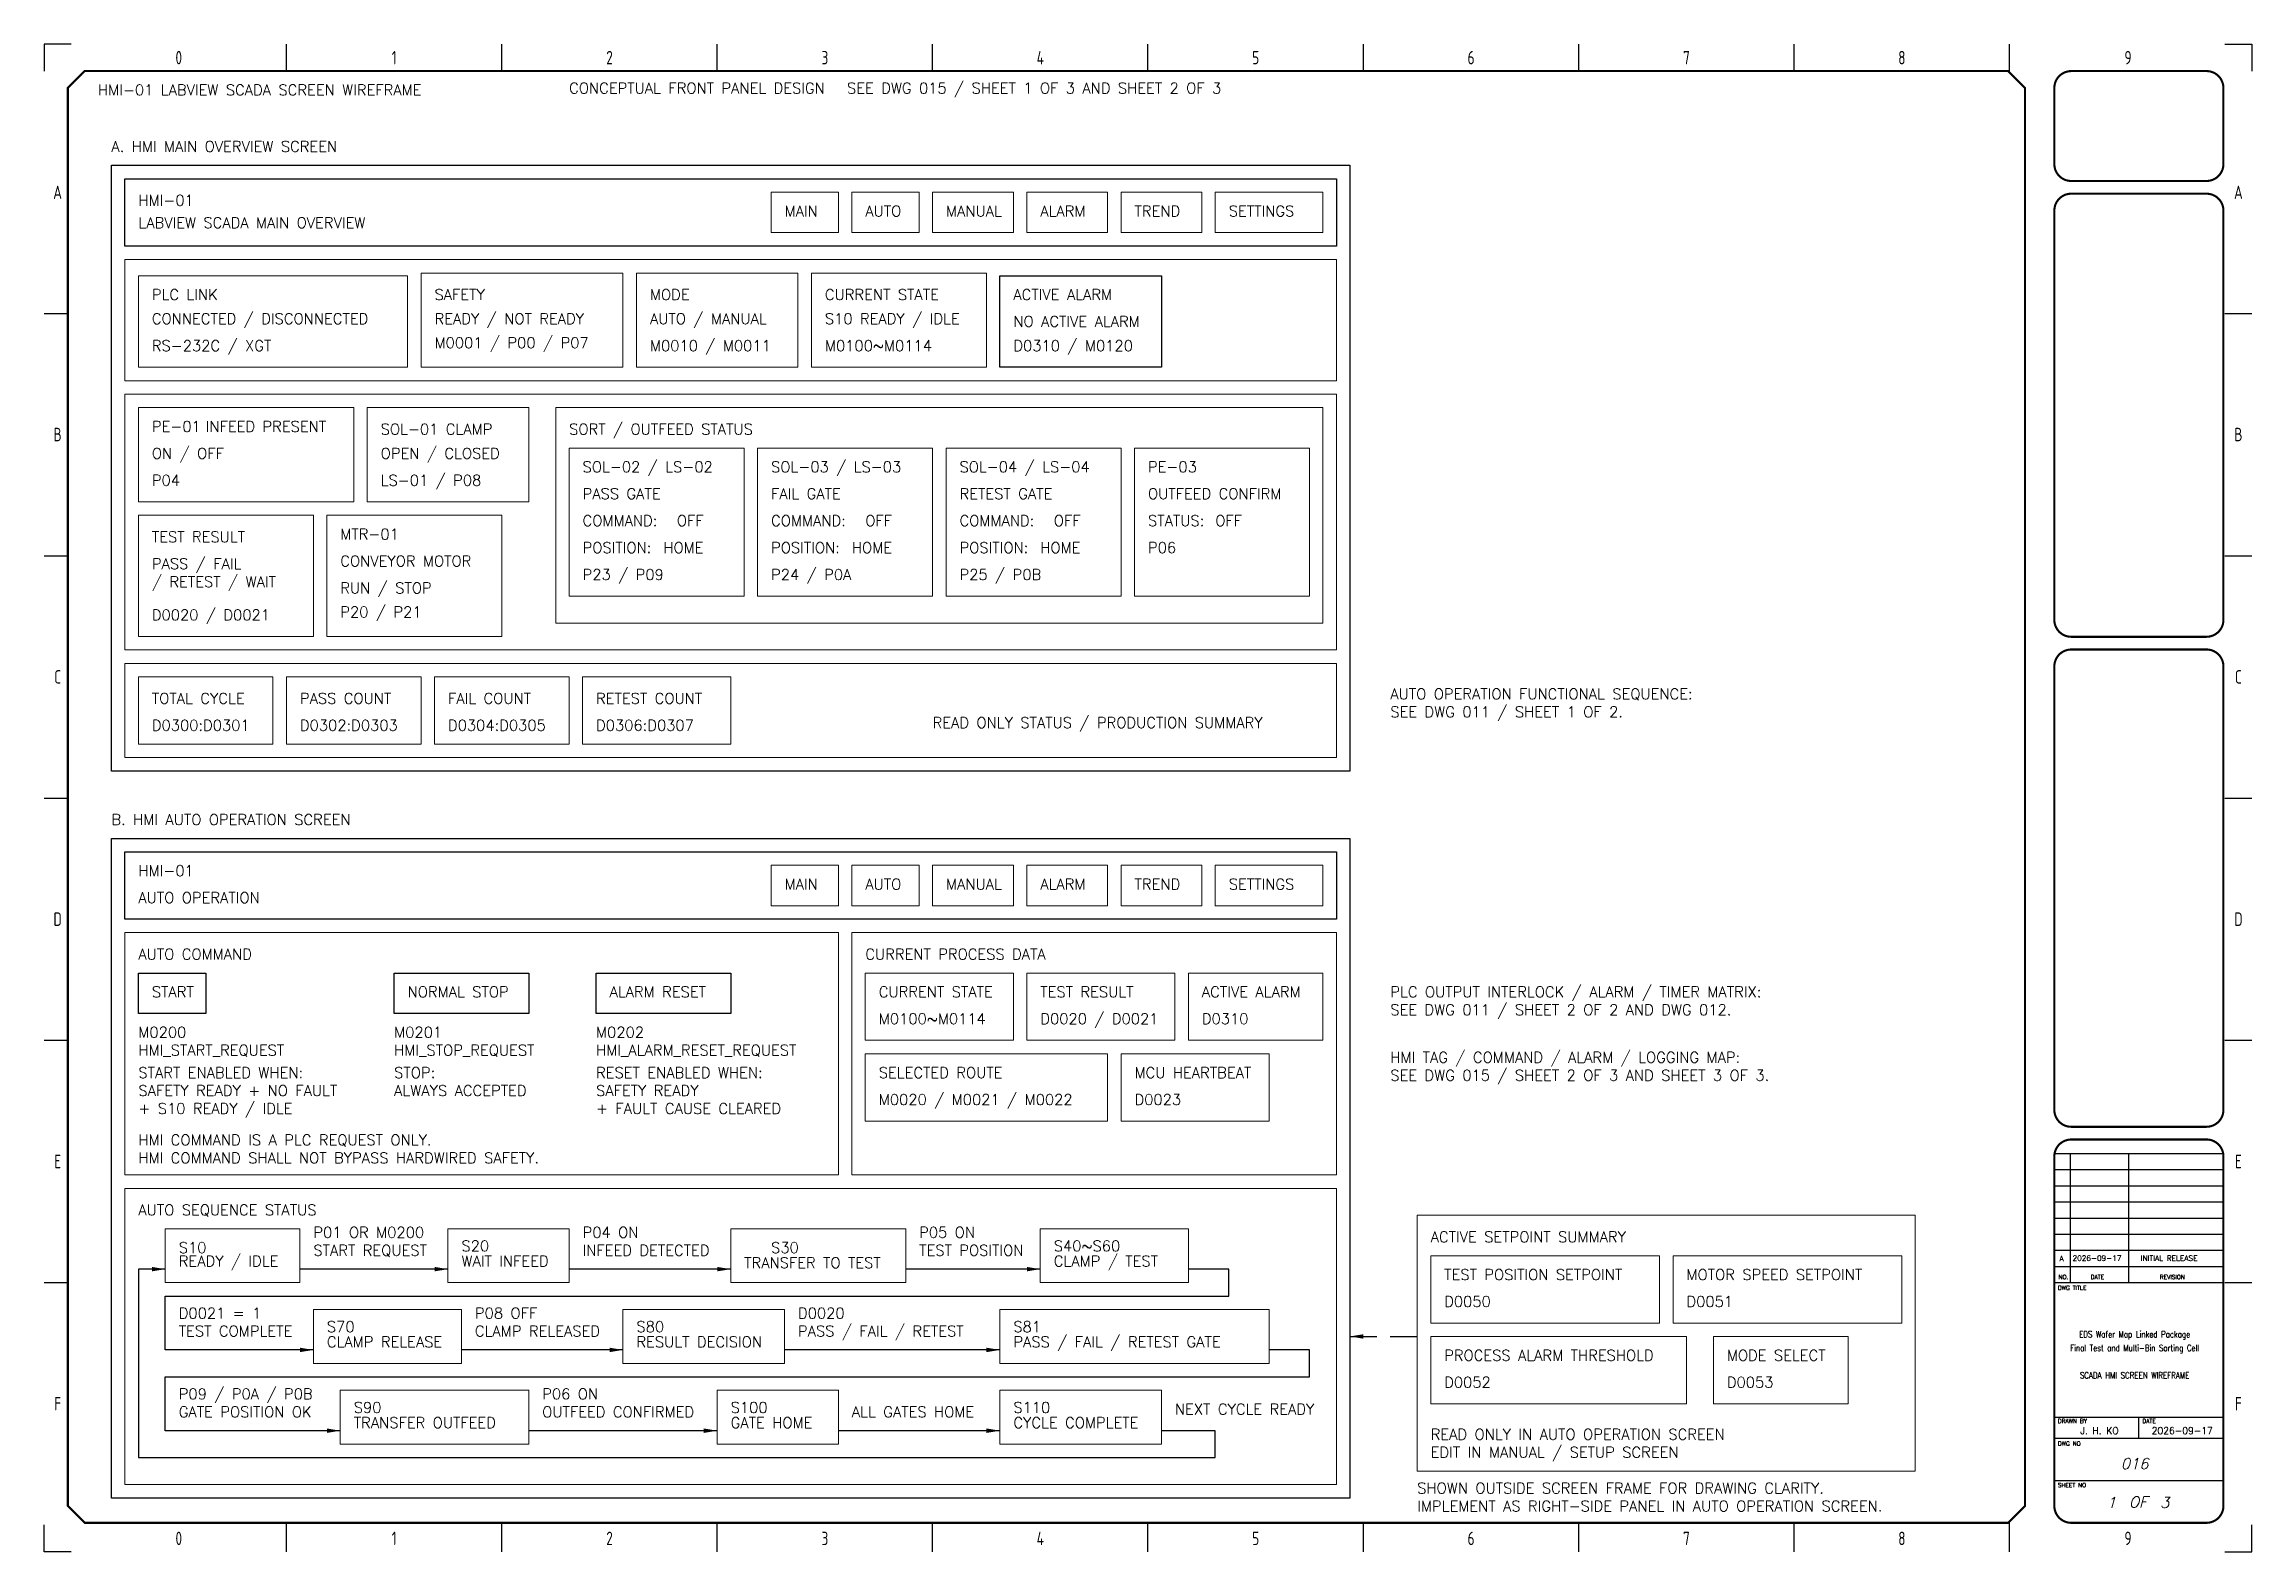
# Model space of a CAD drawing. Extents: x 5 to 415, y 5 to 285.
import ezdxf
from ezdxf.enums import TextEntityAlignment as Align

# ---------------------------------------------------------------- set-up
doc = ezdxf.new("R2010")
doc.units = 0
doc.header["$LTSCALE"] = 10
doc.linetypes.add('DASHED', pattern=[0.75, 0.5, -0.25])
for name, color, linetype, lineweight in [('HMI-ALARM', 1, 'Continuous', 25), ('HMI-COMMAND', 2, 'Continuous', 25), ('HMI-CONDITION', 3, 'Continuous', 18), ('HMI-CROSSREF', 4, 'Continuous', 18), ('HMI-DATA', 3, 'Continuous', 20), ('HMI-DATA-FLOW', 4, 'Continuous', 25), ('HMI-FRAME', 7, 'Continuous', 30), ('HMI-NAV', 4, 'Continuous', 20), ('HMI-NOTE', 8, 'Continuous', 13), ('HMI-STATUS', 3, 'Continuous', 20), ('HMI-TAG', 4, 'Continuous', 18), ('HMI-TEXT', 9, 'Continuous', 18), ('HMI-WIDGET', 9, 'Continuous', 20)]:
    doc.layers.add(name, color=color, linetype=linetype, lineweight=lineweight)
for name, color, linetype in [('SYMS', 7, 'Continuous'), ('TEXT_TITLE', 7, 'Continuous'), ('TITLE', 7, 'Continuous'), ('Title blocks', 7, 'Continuous')]:
    doc.layers.add(name, color=color, linetype=linetype)
doc.styles.add('ISO8', font='ISO8.shx', dxfattribs={"width": 0.8})
doc.styles.add('ITALIC', font='ITALIC')
doc.styles.add('ROMANS', font='romans')
doc.dimstyles.get("Standard").update_dxf_attribs({"dimtxt": 0.18, "dimasz": 0.18, "dimexe": 0.18, "dimexo": 0.0625, "dimgap": 0.09, "dimtad": 0, "dimtih": 1, "dimtoh": 1, "dimdec": 4, "dimzin": 0, "dimdsep": 46, "dimtxsty": 'Standard', "dimcen": 0.09, "dimadec": 0, "dimazin": 0, "dimtfac": 1, "dimtdec": 4, "dimtofl": 0, "dimtmove": 0, "dimatfit": 3, "dimfxl": 1, "dimtolj": 1, "dimtzin": 0, "dimarcsym": 0})

# ---------------------------------------------------------------- blocks, each defined once
blk = doc.blocks.new('Title_blocks_A3')
at = {"layer": 'TITLE'}
for p, q in [((372.89, 276.86), (372.89, 259.33)), ((378.33, 79), (409.73, 79)), ((381.28, 79), (381.28, 55)), ((392.12, 79), (392.12, 55)), ((378.33, 76), (409.73, 76)), ((378.32, 73), (409.73, 73)), ((378.32, 70), (409.73, 70)), ((378.32, 67), (409.73, 67)), ((378.32, 64), (409.73, 64)), ((378.32, 61), (409.72, 61)), ((378.32, 58), (409.72, 58)), ((378.32, 55), (409.72, 55)), ((372.89, 13.53), (372.89, 37.81)), ((378.32, 30.02), (409.72, 30.02)), ((394.02, 26.1), (394.02, 30.02)), ((378.32, 26.1), (409.72, 26.1)), ((378.32, 18.24), (409.72, 18.24))]:
    blk.add_line(p, q, dxfattribs=at)
at = {"layer": 'TITLE', "const_width": 0.392}
blk.add_lwpolyline([(372.89, 13.53), (372.89, 276.86), (369.75, 280), (12.53, 280), (9.39, 276.86), (9.39, 13.53), (12.53, 10.39), (369.75, 10.39)], close=True, dxfattribs=at)
for points in [[(381.46, 280, 0.414214), (378.32, 276.86, 0.414214)], [(409.72, 276.86, 0.414214), (406.58, 280, 0.414214)], [(378.32, 262.73, 0.414214), (381.46, 259.59, 0.414214)], [(406.58, 259.59, 0.414214), (409.72, 262.73, 0.414214)], [(381.46, 257.23, 0.414214), (378.32, 254.09, 0.414214)], [(409.72, 254.09, 0.414214), (406.58, 257.23, 0.414214)], [(378.32, 178.08, 0.414214), (381.46, 174.94, 0.414214)], [(406.58, 174.94, 0.414214), (409.72, 178.08, 0.414214)], [(381.46, 172.58, 0.414214), (378.32, 169.44, 0.414214)], [(409.72, 169.44, 0.414214), (406.58, 172.58, 0.414214)], [(378.32, 87.08, 0.414214), (381.46, 83.94, 0.414214)], [(406.58, 83.94, 0.414214), (409.72, 87.08, 0.414214)], [(381.46, 81.58, 0.414214), (378.32, 78.44, 0.414214)], [(409.72, 78.44, 0.414214), (406.58, 81.58, 0.414214)], [(378.32, 13.53, 0.414214), (381.46, 10.39, 0.414214)], [(406.58, 10.39, 0.414214), (409.72, 13.53, 0.414214)]]:
    blk.add_lwpolyline(points, format="xyb", dxfattribs=at)
for points in [[(406.58, 280), (381.46, 280)], [(378.32, 276.86), (378.32, 262.73)], [(409.72, 276.86), (409.72, 262.73)], [(406.58, 259.59), (381.46, 259.59)], [(378.32, 254.09), (378.32, 178.08)], [(406.58, 257.23), (381.46, 257.23)], [(409.72, 254.09), (409.72, 178.08)], [(381.46, 174.94), (406.58, 174.94)], [(381.46, 172.58), (406.58, 172.58)], [(381.46, 83.94), (406.58, 83.94)], [(378.32, 78.44), (378.32, 13.53)], [(381.46, 81.58), (406.58, 81.58)], [(409.72, 78.44), (409.72, 13.53)], [(381.46, 10.39), (406.58, 10.39)]]:
    blk.add_lwpolyline(points, dxfattribs=at)
at = {"layer": 'TITLE', "color": 7, "const_width": 0.392}
for points in [[(378.32, 169.44), (378.32, 87.08)], [(409.72, 169.44), (409.72, 87.08)]]:
    blk.add_lwpolyline(points, dxfattribs=at)
at = {"layer": 'Title blocks', "color": 7}
for p, q in [((50, 280), (50, 285)), ((90, 280), (90, 285)), ((130, 280), (130, 285)), ((170, 280), (170, 285)), ((250, 280), (250, 285)), ((290, 280), (290, 285)), ((330, 280), (330, 285)), ((370, 280), (370, 285)), ((5, 235), (9.39, 235)), ((410, 235), (415, 235)), ((5, 190), (9.39, 190)), ((410, 190), (415, 190)), ((5, 100), (9.39, 100)), ((410, 100), (415, 100)), ((5, 55), (9.39, 55)), ((410, 55), (415, 55)), ((50, 5), (50, 10.39)), ((90, 5), (90, 10.39)), ((130, 5), (130, 10.39)), ((170, 5), (170, 10.39)), ((250, 5), (250, 10.39)), ((290, 5), (290, 10.39)), ((330, 5), (330, 10.39)), ((370, 5), (370, 10.64))]:
    blk.add_line(p, q, dxfattribs=at)
at = {"layer": 'Title blocks', "color": 2}
for p, q in [((210, 280), (210, 285)), ((5, 145), (9.39, 145)), ((410, 145), (415, 145)), ((210, 5), (210, 10.39))]:
    blk.add_line(p, q, dxfattribs=at)
at = {"layer": 'Title blocks'}
for points in [[(10, 285), (5, 285), (5, 280)], [(410, 285), (415, 285), (415, 280)], [(10, 5), (5, 5), (5, 10)], [(410, 5), (415, 5), (415, 10)]]:
    blk.add_lwpolyline(points, dxfattribs=at)
at = {"layer": 'TITLE', "color": 1, "style": 'ROMANS'}
for s, p in [('DWG TITLE', (378.97, 53.64)), ('DRAWN BY', (378.97, 28.91)), ('DATE', (394.67, 28.91)), ('DWG NO', (378.97, 24.72)), ('SHEET NO', (378.97, 17))]:
    blk.add_text(s, height=0.785, dxfattribs=at).set_placement(p)
at = {"layer": 'TITLE', "color": 1}
for s, height, style, p in [('NO.', 0.785, 'ROMANS', (380.02, 56.04)), ('DATE', 0.785, 'ROMANS', (386.32, 56.04)), ('REVISION', 0.785, 'ROMANS', (400.23, 56.04)), ('OF', 2, 'ITALIC', (393.89, 14.25))]:
    blk.add_text(s, height=height, dxfattribs=dict(at, style=style)).set_placement(p, align=Align.MIDDLE)
at = {"layer": 'TITLE', "color": 1, "style": 'ROMANS', "width": 0.8}
for tag, p in [('TITLE#1', (393.23, 44.81)), ('TITLE#2', (393.23, 42.27)), ('TITLE#3', (393.23, 39.73)), ('TITLE#4', (393.23, 37.18))]:
    blk.add_attdef(tag, text='', height=1.2, dxfattribs=at).set_placement(p, align=Align.CENTER)
at = {"layer": 'TITLE', "color": 1}
for tag, p, height, style in [('DRAWNBY', (383.14, 26.88), 1.25, 'ROMANS'), ('DATE', (396.4, 26.88), 1.25, 'ROMANS'), ('SHTS', (397.95, 13.15), 2, 'ITALIC')]:
    blk.add_attdef(tag, p, '', height=height, dxfattribs=dict(at, style=style))
at = {"layer": 'TITLE', "color": 1, "style": 'ITALIC'}
blk.add_attdef('DWG#', text='', height=2, dxfattribs=at).set_placement((393.23, 20.38), align=Align.CENTER)
blk.add_attdef('SH#', text='', height=2, dxfattribs=at).set_placement((389.77, 13.15), align=Align.RIGHT)
at = {"layer": 'TITLE', "color": 7, "flags": 9}
blk.add_attdef('WD_TB', (381.46, 10.39), '', height=1.57, dxfattribs=at)
at = {"layer": 'Title blocks', "style": 'ISO8', "width": 0.8}
for s, p in [('0', (30, 282.5)), ('1', (70, 282.5)), ('2', (110, 282.5)), ('3', (150, 282.5)), ('4', (190, 282.5)), ('5', (230, 282.5)), ('6', (270, 282.5)), ('7', (310, 282.5)), ('8', (350, 282.5)), ('9', (392, 282.5)), ('A', (7.5, 257.5)), ('A', (412.5, 257.5)), ('B', (7.5, 212.5)), ('B', (412.5, 212.5)), ('C', (7.5, 167.5)), ('C', (412.5, 167.5)), ('D', (7.5, 122.5)), ('D', (412.5, 122.5)), ('E', (7.5, 77.5)), ('E', (412.5, 77.5)), ('F', (7.5, 32.5)), ('F', (412.5, 32.5)), ('0', (30, 7.5)), ('1', (70, 7.5)), ('2', (110, 7.5)), ('3', (150, 7.5)), ('4', (190, 7.5)), ('5', (230, 7.5)), ('6', (270, 7.5)), ('7', (310, 7.5)), ('8', (350, 7.5)), ('9', (392, 7.5))]:
    blk.add_text(s, height=2.5, dxfattribs=at).set_placement(p, align=Align.MIDDLE)

msp = doc.modelspace()

# ---------------------------------------------------------------- linework, layer by layer
at = {"layer": 'HMI-ALARM'}
msp.add_lwpolyline([(182.5, 242), (212.5, 242), (212.5, 225), (182.5, 225)], close=True, dxfattribs=at)
at = {"layer": 'HMI-COMMAND'}
for points in [[(22.5, 112.5), (35, 112.5), (35, 105), (22.5, 105)], [(70, 112.5), (95, 112.5), (95, 105), (70, 105)], [(107.5, 112.5), (132.5, 112.5), (132.5, 105), (107.5, 105)]]:
    msp.add_lwpolyline(points, close=True, dxfattribs=at)
at = {"layer": 'HMI-FRAME'}
for points in [[(17.5, 262.5), (247.5, 262.5), (247.5, 150), (17.5, 150)], [(20, 260), (245, 260), (245, 247.5), (20, 247.5)], [(17.5, 137.5), (247.5, 137.5), (247.5, 15), (17.5, 15)], [(20, 135), (245, 135), (245, 122.5), (20, 122.5)]]:
    msp.add_lwpolyline(points, close=True, dxfattribs=at)
at = {"layer": 'HMI-NAV'}
for points in [[(140, 257.5), (152.5, 257.5), (152.5, 250), (140, 250)], [(155, 132.5), (167.5, 132.5), (167.5, 125), (155, 125)]]:
    msp.add_lwpolyline(points, close=True, dxfattribs=at)
at = {"layer": 'HMI-WIDGET'}
for points in [[(155, 257.5), (167.5, 257.5), (167.5, 250), (155, 250)], [(170, 257.5), (185, 257.5), (185, 250), (170, 250)], [(187.5, 257.5), (202.5, 257.5), (202.5, 250), (187.5, 250)], [(205, 257.5), (220, 257.5), (220, 250), (205, 250)], [(222.5, 257.5), (242.5, 257.5), (242.5, 250), (222.5, 250)], [(20, 245), (245, 245), (245, 222.5), (20, 222.5)], [(22.5, 242), (72.5, 242), (72.5, 225), (22.5, 225)], [(75, 242.5), (112.5, 242.5), (112.5, 225), (75, 225)], [(115, 242.5), (145, 242.5), (145, 225), (115, 225)], [(147.5, 242.5), (180, 242.5), (180, 225), (147.5, 225)], [(20, 220), (245, 220), (245, 172.5), (20, 172.5)], [(22.5, 217.5), (62.5, 217.5), (62.5, 200), (22.5, 200)], [(65, 217.5), (95, 217.5), (95, 200), (65, 200)], [(100, 217.5), (242.5, 217.5), (242.5, 177.5), (100, 177.5)], [(102.5, 210), (135, 210), (135, 182.5), (102.5, 182.5)], [(137.5, 210), (170, 210), (170, 182.5), (137.5, 182.5)], [(172.5, 210), (205, 210), (205, 182.5), (172.5, 182.5)], [(207.5, 210), (240, 210), (240, 182.5), (207.5, 182.5)], [(22.5, 197.5), (55, 197.5), (55, 175), (22.5, 175)], [(57.5, 197.5), (90, 197.5), (90, 175), (57.5, 175)], [(20, 170), (245, 170), (245, 152.5), (20, 152.5)], [(22.5, 167.5), (47.5, 167.5), (47.5, 155), (22.5, 155)], [(50, 167.5), (75, 167.5), (75, 155), (50, 155)], [(77.5, 167.5), (102.5, 167.5), (102.5, 155), (77.5, 155)], [(105, 167.5), (132.5, 167.5), (132.5, 155), (105, 155)], [(140, 132.5), (152.5, 132.5), (152.5, 125), (140, 125)], [(170, 132.5), (185, 132.5), (185, 125), (170, 125)], [(187.5, 132.5), (202.5, 132.5), (202.5, 125), (187.5, 125)], [(205, 132.5), (220, 132.5), (220, 125), (205, 125)], [(222.5, 132.5), (242.5, 132.5), (242.5, 125), (222.5, 125)], [(20, 120), (152.5, 120), (152.5, 75), (20, 75)], [(155, 120), (245, 120), (245, 75), (155, 75)], [(157.5, 112.5), (185, 112.5), (185, 100), (157.5, 100)], [(187.5, 112.5), (215, 112.5), (215, 100), (187.5, 100)], [(217.5, 112.5), (242.5, 112.5), (242.5, 100), (217.5, 100)], [(157.5, 97.5), (202.5, 97.5), (202.5, 85), (157.5, 85)], [(205, 97.5), (232.5, 97.5), (232.5, 85), (205, 85)], [(20, 72.5), (245, 72.5), (245, 17.5), (20, 17.5)], [(260, 67.5), (352.5, 67.5), (352.5, 20), (260, 20)], [(27.5, 65), (52.5, 65), (52.5, 55), (27.5, 55)], [(80, 65), (102.5, 65), (102.5, 55), (80, 55)], [(132.5, 65), (165, 65), (165, 55), (132.5, 55)], [(190, 65), (217.5, 65), (217.5, 55), (190, 55)], [(262.5, 60), (305, 60), (305, 47.5), (262.5, 47.5)], [(307.5, 60), (350, 60), (350, 47.5), (307.5, 47.5)], [(55, 50), (82.5, 50), (82.5, 40), (55, 40)], [(112.5, 50), (142.5, 50), (142.5, 40), (112.5, 40)], [(182.5, 50), (232.5, 50), (232.5, 40), (182.5, 40)], [(262.5, 45), (310, 45), (310, 32.5), (262.5, 32.5)], [(315, 45), (340, 45), (340, 32.5), (315, 32.5)], [(60, 35), (95, 35), (95, 25), (60, 25)], [(130, 35), (152.5, 35), (152.5, 25), (130, 25)], [(182.5, 35), (212.5, 35), (212.5, 25), (182.5, 25)]]:
    msp.add_lwpolyline(points, close=True, dxfattribs=at)

# ---------------------------------------------------------------- block references
at = {"layer": 'SYMS'}
msp.add_blockref('Title_blocks_A3', (0, 0), dxfattribs=at).add_auto_attribs({'TITLE#1': 'EDS Wafer Map Linked Package', 'DATE': '2026-09-17', 'DRAWNBY': 'J. H. KO', 'SH#': '1', 'TITLE#2': 'Final Test and Multi-Bin Sorting Cell', 'TITLE#4': 'SCADA HMI SCREEN WIREFRAME', 'DWG#': '016', 'SHTS': '3'})

# ---------------------------------------------------------------- texts
at = {"layer": 'HMI-ALARM', "insert": (185, 234.5), "char_height": 2, "width": 30.8, "attachment_point": 1, "style": 'ROMANS'}
msp.add_mtext('NO ACTIVE ALARM', dxfattribs=at)
at = {"layer": 'HMI-ALARM', "insert": (22.5, 82.5), "char_height": 2, "width": 93.8, "attachment_point": 1}
msp.add_mtext('{\\Fromans|c0;HMI COMMAND IS A PLC REQUEST ONLY.^JHMI COMMAND SHALL NOT BYPASS HARDWIRED SAFETY.}', dxfattribs=at)
at = {"layer": 'HMI-COMMAND', "char_height": 2, "attachment_point": 1}
for s, insert, width in [('{\\Fromans|c0;START}', (25, 110), 9.8), ('{\\Fromans|c129;NORMAL STOP}', (72.5, 110), 20.8444), ('{\\Fromans|c129;ALARM RESET}', (110, 110), 23.0533)]:
    msp.add_mtext(s, dxfattribs=dict(at, insert=insert, width=width))
at = {"layer": 'HMI-CONDITION', "char_height": 2, "attachment_point": 1}
for s, insert, width in [('{\\Fromans|c0;READ ONLY STATUS / PRODUCTION SUMMARY}', (170, 160), 76.3), ('{\\Fromans|c0;READ ONLY IN AUTO OPERATION SCREEN^JEDIT IN MANUAL / SETUP SCREEN}', (262.5, 27.83), 69.3)]:
    msp.add_mtext(s, dxfattribs=dict(at, insert=insert, width=width))
at = {"layer": 'HMI-CONDITION', "char_height": 2, "attachment_point": 1, "style": 'ROMANS'}
for s, insert, width in [('START ENABLED WHEN:^JSAFETY READY + NO FAULT\\P+ S10 READY / IDLE', (22.5, 95), 85.75), ('STOP:^JALWAYS ACCEPTED', (70, 95), 31.5), ('RESET ENABLED WHEN:^JSAFETY READY\\P+ FAULT CAUSE CLEARED', (107.5, 95), 70.7)]:
    msp.add_mtext(s, dxfattribs=dict(at, insert=insert, width=width))
at = {"layer": 'HMI-CROSSREF', "char_height": 2, "attachment_point": 1, "style": 'ROMANS'}
for s, insert, width in [('CONCEPTUAL FRONT PANEL DESIGN   SEE DWG 015 / SHEET 1 OF 3 AND SHEET 2 OF 3', (102.5, 277.83), 146.3755), ('AUTO OPERATION FUNCTIONAL SEQUENCE:^JSEE DWG 011 / SHEET 1 OF 2.', (255, 165.33), 70), ('PLC OUTPUT INTERLOCK / ALARM / TIMER MATRIX:^JSEE DWG 011 / SHEET 2 OF 2 AND DWG 012.', (255, 110), 88.2)]:
    msp.add_mtext(s, dxfattribs=dict(at, insert=insert, width=width))
at = {"layer": 'HMI-CROSSREF', "insert": (255, 97.83), "char_height": 2, "width": 89.95, "attachment_point": 1}
msp.add_mtext('{\\Fromans|c0;HMI TAG / COMMAND / ALARM / LOGGING MAP:^JSEE DWG 015 / SHEET 2 OF 3 AND SHEET 3 OF 3.}', dxfattribs=at)
at = {"layer": 'HMI-DATA', "insert": (150, 235), "char_height": 2, "width": 49, "attachment_point": 1, "style": 'ROMANS'}
msp.add_mtext('S10 READY / IDLE', dxfattribs=at)
at = {"layer": 'HMI-DATA', "insert": (25, 189.5), "char_height": 2, "width": 55.3, "attachment_point": 1}
msp.add_mtext('{\\Fromans|c0;PASS / FAIL\\Fromans|c129;\\P\\Fromans|c0;/ RETEST / WAIT}', dxfattribs=at)
at = {"layer": 'HMI-NAV', "char_height": 2, "attachment_point": 1, "style": 'ROMANS'}
for s, insert, width in [('MAIN', (142.5, 255), 7), ('AUTO', (157.5, 255), 7.7), ('MANUAL', (172.5, 255), 11.9), ('ALARM', (190, 255), 9.8), ('TREND', (207.5, 255), 9.8), ('SETTINGS', (225, 255), 15.4), ('MAIN', (142.5, 130), 7), ('AUTO', (157.5, 130), 7.7), ('MANUAL', (172.5, 130), 11.9), ('ALARM', (190, 130), 9.8), ('TREND', (207.5, 130), 9.8), ('SETTINGS', (225, 130), 15.4)]:
    msp.add_mtext(s, dxfattribs=dict(at, insert=insert, width=width))
at = {"layer": 'HMI-NOTE', "insert": (260, 17.83), "char_height": 2, "width": 109.9, "attachment_point": 1}
msp.add_mtext('{\\Fromans|c0;SHOWN OUTSIDE SCREEN FRAME FOR DRAWING CLARITY.^JIMPLEMENT AS RIGHT-SIDE PANEL IN AUTO OPERATION SCREEN.}', dxfattribs=at)
at = {"layer": 'HMI-STATUS', "char_height": 2, "attachment_point": 1, "style": 'ROMANS'}
for s, insert, width in [('CONNECTED / DISCONNECTED', (25, 235), 49), ('READY / NOT READY', (77.5, 235), 49), ('AUTO / MANUAL', (117.5, 235), 49), ('ON / OFF', (25, 210), 49), ('OPEN / CLOSED', (67.5, 210), 49), ('OFF', (122.5, 197.5), 16.1), ('OFF', (157.5, 197.5), 16.1), ('OFF', (192.5, 197.5), 16.1), ('OFF', (222.5, 197.5), 16.1), ('HOME', (120, 192.5), 50.3228), ('HOME', (155, 192.5), 50.3228), ('HOME', (190, 192.5), 50.3228)]:
    msp.add_mtext(s, dxfattribs=dict(at, insert=insert, width=width))
at = {"layer": 'HMI-TAG', "char_height": 2, "attachment_point": 1, "style": 'ROMANS'}
for s, insert, width in [('HMI-01', (22.5, 257), 10.15), ('RS-232C / XGT', (25, 230), 26.6), ('M0001 / P00 / P07', (77.5, 230.55), 34.2443), ('M0010 / M0011', (117.5, 230), 26.6), ('M0100~M0114', (150, 230), 26.6), ('D0310 / M0120', (185, 230), 26.6), ('PE-01', (25, 215), 26.6), ('SOL-01 CLAMP', (67.5, 214.5), 26.6), ('P04', (25, 205), 26.6), ('LS-01 / P08', (67.5, 205), 26.6), ('SOL-02 / LS-02', (105, 207.5), 31.4039), ('SOL-03 / LS-03', (140, 207.5), 31.4039), ('SOL-04 / LS-04', (175, 207.5), 31.4039), ('PE-03', (210, 207.5), 31.4039), ('MTR-01', (60, 195), 31.4039), ('P06', (210, 192.5), 31.4039), ('RUN / STOP', (60, 185), 31.4039), ('P23 / P09', (105, 187.5), 31.4039), ('P24 / P0A', (140, 187.5), 31.4039), ('P25 / P0B', (175, 187.5), 31.4039), ('P20 / P21', (60, 180.55), 31.4039), ('D0020 / D0021', (25, 180), 26.6), ('D0300:D0301', (25, 159.5), 26.6), ('D0302:D0303', (52.5, 159.5), 26.6), ('D0304:D0305', (80, 159.5), 26.6), ('D0306:D0307', (107.5, 159.5), 26.6), ('HMI-01', (22.5, 132.5), 10.15), ('M0200^JHMI_START_REQUEST', (22.5, 102.5), 34.3), ('M0201^JHMI_STOP_REQUEST', (70, 102.5), 32.2), ('M0202^JHMI_ALARM_RESET_REQUEST', (107.5, 102.5), 46.9), ('M0100~M0114', (160, 105), 54.1445), ('D0020 / D0021', (190, 105), 54.1445), ('D0310', (220, 105), 54.1445), ('M0020 / M0021 / M0022', (160, 90), 54.1445), ('D0023', (207.5, 90), 54.1445), ('S10', (30, 62.5), 43.8536), ('P01 OR M0200^JSTART REQUEST', (55, 65.33), 26.6), ('S20', (82.5, 62.81), 43.8536), ('P04 ON^JINFEED DETECTED', (105, 65.33), 30.1), ('S30', (140, 62.5), 43.8536), ('P05 ON^JTEST POSITION', (167.5, 65.33), 25.2), ('S40~S60', (192.5, 62.81), 43.8536), ('D0021 = 1^JTEST COMPLETE', (30, 50.33), 26.6), ('P08 OFF^JCLAMP RELEASED', (85, 50.33), 28.7), ('D0020^JPASS / FAIL / RETEST', (145, 50.33), 40.6), ('D0050', (265, 52.5), 54.1445), ('D0051', (310, 52.5), 54.1445), ('S70', (57.5, 47.81), 43.8536), ('S80', (115, 47.81), 43.8536), ('S81', (185, 47.81), 54.1445), ('D0052', (265, 37.5), 54.1445), ('D0053', (317.5, 37.5), 54.1445), ('P09 / P0A / P0B^JGATE POSITION OK', (30, 35.33), 31.5), ('S90', (62.5, 32.81), 43.8536), ('P06 ON^JOUTFEED CONFIRMED', (97.5, 35.33), 34.3), ('S100', (132.5, 32.81), 43.8536), ('S110', (185, 32.81), 43.8536), ('ALL GATES HOME', (155, 32), 28.7), ('NEXT CYCLE READY', (215, 32.5), 32.391)]:
    msp.add_mtext(s, dxfattribs=dict(at, insert=insert, width=width))
at = {"layer": 'HMI-TEXT', "char_height": 2, "attachment_point": 1, "style": 'ROMANS'}
for s, insert, width in [('HMI-01 LABVIEW SCADA SCREEN WIREFRAME', (15, 277.5), 75.95), ('A. HMI MAIN OVERVIEW SCREEN', (17.5, 267), 54.6), ('LABVIEW SCADA MAIN OVERVIEW', (22.5, 252.83), 63.8271), ('PLC LINK', (25, 239.5), 33.6), ('SAFETY', (77.5, 239.5), 26.6), ('MODE', (117.5, 239.5), 22.4), ('CURRENT STATE', (150, 239.5), 35), ('ACTIVE ALARM', (185, 239.5), 24.5), ('INFEED PRESENT', (35, 215), 33.6), ('SORT / OUTFEED STATUS', (102.5, 214.5), 42.9551), ('PASS GATE', (105, 202.5), 16.5581), ('FAIL GATE', (140, 202.5), 16.5581), ('RETEST GATE', (175, 202.5), 20.1028), ('OUTFEED CONFIRM', (210, 202.5), 28.6848), ('COMMAND:', (105, 197.5), 38.6753), ('COMMAND:', (140, 197.5), 38.6753), ('COMMAND:', (175, 197.5), 38.6753), ('STATUS:', (210, 197.5), 38.6753), ('TEST RESULT', (25, 194.5), 35), ('CONVEYOR MOTOR', (60, 190), 28.6848), ('POSITION:', (105, 192.5), 38.6753), ('POSITION:', (140, 192.5), 38.6753), ('POSITION:', (175, 192.5), 38.6753), ('TOTAL CYCLE', (25, 164.5), 33.6), ('PASS COUNT', (52.5, 164.5), 33.6), ('FAIL COUNT', (80, 164.5), 33.6), ('RETEST COUNT', (107.5, 164.5), 33.6), ('B. HMI AUTO OPERATION SCREEN', (17.5, 142), 54.6), ('AUTO OPERATION', (22.5, 127.5), 63.8271), ('AUTO COMMAND', (22.5, 117), 33.6), ('CURRENT PROCESS DATA', (157.5, 117), 42.0371), ('CURRENT STATE', (160, 110), 42.0371), ('TEST RESULT', (190, 110), 42.0371), ('ACTIVE ALARM', (220, 110), 42.0371), ('SELECTED ROUTE', (160, 95), 42.0371), ('MCU HEARTBEAT', (207.5, 95), 42.0371), ('AUTO SEQUENCE STATUS', (22.5, 69.5), 43.8536), ('ACTIVE SETPOINT SUMMARY', (262.5, 64.5), 42.0371), ('READY / IDLE', (30, 60), 43.8536), ('WAIT INFEED', (82.5, 60), 43.8536), ('TRANSFER TO TEST', (135, 59.69), 43.8536), ('CLAMP / TEST', (192.5, 60), 43.8536), ('TEST POSITION SETPOINT', (265, 57.5), 42.0371), ('MOTOR SPEED SETPOINT', (310, 57.5), 42.0371), ('PASS / FAIL / RETEST GATE', (185, 45), 54.1445), ('CLAMP RELEASE', (57.5, 45), 43.8536), ('RESULT DECISION', (115, 45), 43.8536), ('PROCESS ALARM THRESHOLD', (265, 42.5), 45.3168), ('MODE SELECT', (317.5, 42.5), 42.0371), ('TRANSFER OUTFEED', (62.5, 30), 43.8536), ('GATE HOME', (132.5, 30), 43.8536), ('CYCLE COMPLETE', (185, 30), 43.8536)]:
    msp.add_mtext(s, dxfattribs=dict(at, insert=insert, width=width))
at = {"layer": 'TEXT_TITLE', "char_height": 1, "attachment_point": 1}
for s, width, heights, insert in [('{\\Fromans|c0;A}', 0.7655, [0], (379.28, 59.99)), ('{\\Fromans|c129;2026-09-17}', 0.7655, [0], (381.7, 60.05)), ('{\\Fromans|c129;INITIAL RELEASE}', 12.6659, [1.71], (394.36, 60.03))]:
    msp.add_mtext_dynamic_manual_height_columns(s, width=width, gutter_width=12.5, heights=heights, dxfattribs=dict(at, insert=insert))

# ---------------------------------------------------------------- leaders
at = {"layer": 'HMI-CROSSREF', "linetype": 'DASHED'}
msp.add_leader([(247.5, 45), (260, 45)], dimstyle='Standard', override={"dimtxt": 2.5, "dimasz": 2.5, "dimexe": 1.25, "dimexo": 0.625, "dimgap": 0.625, "dimtad": 1, "dimtih": 0, "dimtoh": 0, "dimdec": 2, "dimzin": 8, "dimdsep": 44, "dimcen": 2.5, "dimtdec": 2, "dimtofl": 1, "dimtolj": 0, "dimtzin": 8}, dxfattribs=at)
at = {"layer": 'HMI-DATA-FLOW'}
for points in [[(27.5, 57.5), (22.5, 57.5), (22.5, 22.5), (222.5, 22.5), (222.5, 27.5), (212.5, 27.5)], [(55, 42.5), (27.5, 42.5), (27.5, 52.5), (225, 52.5), (225, 57.5), (217.5, 57.5)], [(80, 57.5), (52.5, 57.5)], [(132.5, 57.5), (102.5, 57.5)], [(190, 57.5), (165, 57.5)], [(60, 27.5), (27.5, 27.5), (27.5, 37.5), (240, 37.5), (240, 42.5), (232.5, 42.5)], [(112.5, 42.5), (82.5, 42.5)], [(182.5, 42.5), (142.5, 42.5)], [(130, 27.5), (95, 27.5)], [(182.5, 27.5), (152.5, 27.5)]]:
    msp.add_leader(points, dimstyle='Standard', override={"dimtxt": 2.5, "dimasz": 2.5, "dimexe": 1.25, "dimexo": 0.625, "dimgap": 0.625, "dimtad": 1, "dimtih": 0, "dimtoh": 0, "dimdec": 2, "dimzin": 8, "dimdsep": 44, "dimcen": 2.5, "dimtdec": 2, "dimtofl": 1, "dimtolj": 0, "dimtzin": 8}, dxfattribs=at)

doc.saveas('drawing.dxf')
